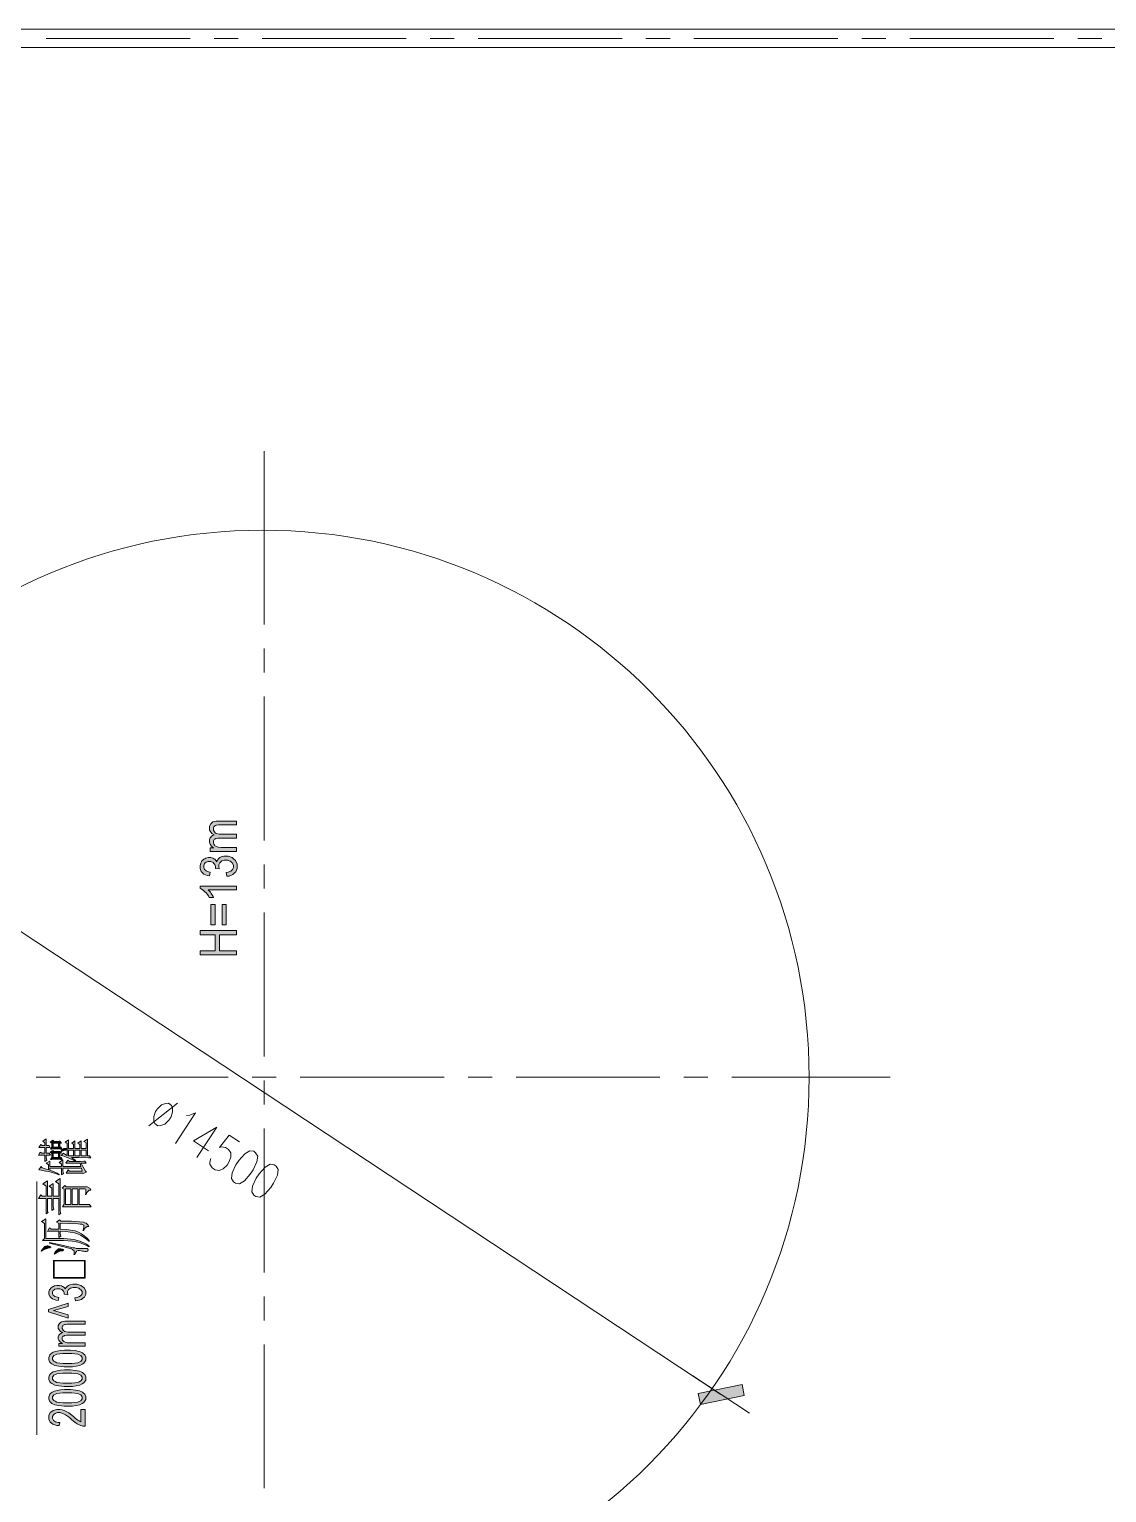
# Model space of a CAD drawing. Header units: millimetres. Extents: x 568 to 57335, y 85 to 28579.
# Drawn here: x 56309 to 56451.5, y 28049.7 to 28243.4 of the extents above; entities that cross this region are included whole.
import ezdxf

# ---------------------------------------------------------------- set-up
doc = ezdxf.new("R2010")
doc.units = ezdxf.units.MM

msp = doc.modelspace()

# ---------------------------------------------------------------- hatches: boundary and pattern name
h = msp.add_hatch(color=0)
h.dxf.hatch_style = 2
h.paths.add_polyline_path([(56336.38, 28134.61), (56332.9, 28134.61), (56332.9, 28135.06), (56333.38, 28135.06), (56333.25, 28135.13), (56333.05, 28135.31), (56332.97, 28135.43), (56332.9, 28135.54), (56332.82, 28135.81), (56332.82, 28135.95), (56332.82, 28136.12), (56332.9, 28136.38), (56332.98, 28136.49), (56333.06, 28136.6), (56333.28, 28136.74), (56333.43, 28136.79), (56333.12, 28136.96), (56332.82, 28137.42), (56332.82, 28137.7), (56332.82, 28137.92), (56332.96, 28138.26), (56333.1, 28138.38), (56333.25, 28138.5), (56333.69, 28138.62), (56333.99, 28138.62), (56336.38, 28138.62), (56336.38, 28138.12), (56334.18, 28138.12), (56334.01, 28138.12), (56333.75, 28138.09), (56333.67, 28138.06), (56333.59, 28138.04), (56333.47, 28137.95), (56333.42, 28137.89), (56333.37, 28137.83), (56333.33, 28137.68), (56333.33, 28137.58), (56333.33, 28137.43), (56333.45, 28137.17), (56333.57, 28137.07), (56333.69, 28136.97), (56334.08, 28136.86), (56334.35, 28136.86), (56336.38, 28136.86), (56336.38, 28136.36), (56334.11, 28136.36), (56333.91, 28136.36), (56333.63, 28136.3), (56333.53, 28136.24), (56333.43, 28136.18), (56333.33, 28135.98), (56333.33, 28135.84), (56333.33, 28135.74), (56333.39, 28135.54), (56333.46, 28135.45), (56333.53, 28135.36), (56333.72, 28135.23), (56333.84, 28135.19), (56333.97, 28135.15), (56334.33, 28135.11), (56334.57, 28135.11), (56336.38, 28135.11)])
h = msp.add_hatch(color=0)
h.dxf.hatch_style = 2
h.paths.add_polyline_path([(56335.1, 28131.31), (56335.02, 28131.81), (56335.27, 28131.86), (56335.64, 28132), (56335.74, 28132.11), (56335.86, 28132.21), (56335.97, 28132.46), (56335.97, 28132.61), (56335.97, 28132.78), (56335.82, 28133.09), (56335.68, 28133.21), (56335.53, 28133.33), (56335.18, 28133.44), (56334.96, 28133.44), (56334.76, 28133.44), (56334.43, 28133.34), (56334.29, 28133.22), (56334.16, 28133.11), (56334.04, 28132.82), (56334.04, 28132.65), (56334.04, 28132.58), (56334.07, 28132.4), (56334.1, 28132.3), (56333.58, 28132.35), (56333.59, 28132.38), (56333.59, 28132.42), (56333.59, 28132.59), (56333.49, 28132.88), (56333.39, 28133.01), (56333.29, 28133.13), (56332.99, 28133.26), (56332.79, 28133.26), (56332.63, 28133.26), (56332.36, 28133.17), (56332.25, 28133.08), (56332.14, 28132.99), (56332.04, 28132.74), (56332.04, 28132.59), (56332.04, 28132.45), (56332.15, 28132.21), (56332.26, 28132.11), (56332.36, 28132.02), (56332.69, 28131.89), (56332.9, 28131.86), (56332.8, 28131.36), (56332.5, 28131.41), (56332.04, 28131.61), (56331.88, 28131.77), (56331.72, 28131.94), (56331.56, 28132.34), (56331.56, 28132.59), (56331.56, 28132.75), (56331.64, 28133.06), (56331.73, 28133.2), (56331.81, 28133.34), (56332.04, 28133.56), (56332.18, 28133.63), (56332.33, 28133.7), (56332.64, 28133.78), (56332.8, 28133.78), (56332.96, 28133.78), (56333.24, 28133.71), (56333.37, 28133.63), (56333.5, 28133.57), (56333.69, 28133.35), (56333.77, 28133.22), (56333.82, 28133.4), (56334.03, 28133.68), (56334.18, 28133.78), (56334.33, 28133.88), (56334.72, 28133.98), (56334.95, 28133.98), (56335.27, 28133.98), (56335.8, 28133.79), (56336.02, 28133.59), (56336.24, 28133.39), (56336.46, 28132.9), (56336.46, 28132.61), (56336.46, 28132.33), (56336.27, 28131.89), (56336.08, 28131.71), (56335.89, 28131.54), (56335.4, 28131.33)])
h = msp.add_hatch(color=0)
h.dxf.hatch_style = 2
h.paths.add_polyline_path([(56336.38, 28130.02), (56336.38, 28129.52), (56332.62, 28129.52), (56332.72, 28129.43), (56332.93, 28129.2), (56333.03, 28129.05), (56333.12, 28128.9), (56333.28, 28128.64), (56333.33, 28128.52), (56332.76, 28128.52), (56332.65, 28128.73), (56332.36, 28129.1), (56332.2, 28129.26), (56332.03, 28129.42), (56331.71, 28129.64), (56331.56, 28129.7), (56331.56, 28130.02)])
h = msp.add_hatch(color=0)
h.dxf.hatch_style = 2
h.paths.add_polyline_path([(56333.56, 28127.59), (56333.56, 28124.9), (56333, 28124.9), (56333, 28127.59)])
h = msp.add_hatch(color=0)
h.dxf.hatch_style = 2
h.paths.add_polyline_path([(56335.01, 28127.59), (56335.01, 28124.9), (56334.46, 28124.9), (56334.46, 28127.59)])
h = msp.add_hatch(color=0)
h.dxf.hatch_style = 2
h.paths.add_polyline_path([(56336.38, 28120.92), (56331.57, 28120.92), (56331.57, 28121.46), (56333.55, 28121.46), (56333.55, 28123.58), (56331.57, 28123.58), (56331.57, 28124.12), (56336.38, 28124.12), (56336.38, 28123.58), (56334.11, 28123.58), (56334.11, 28121.46), (56336.38, 28121.46)])
h = msp.add_hatch(color=0)
h.dxf.hatch_style = 2
h.paths.add_polyline_path([(56311.03, 28095.43), (56310.78, 28095.43), (56310.38, 28095.43), (56310.21, 28095.41), (56310.48, 28095.82), (56310.68, 28095.68), (56311.03, 28095.68), (56311.03, 28096.05), (56310.73, 28096.25), (56311.21, 28096.56), (56311.21, 28095.68), (56311.28, 28095.68), (56311.47, 28095.69), (56311.58, 28095.7), (56311.73, 28095.43), (56311.21, 28095.43), (56311.21, 28094.67), (56311.58, 28094.67), (56311.76, 28094.41), (56311.58, 28094.42), (56311.31, 28094.43), (56311.21, 28094.43), (56311.21, 28094.25), (56311.21, 28094.11), (56311.25, 28093.87), (56311.3, 28093.75), (56311.03, 28093.57), (56311.03, 28094.43), (56310.74, 28094.43), (56310.32, 28094.42), (56310.19, 28094.41), (56310.41, 28094.82), (56310.62, 28094.67), (56311.03, 28094.67)])
h = msp.add_hatch(color=0)
h.paths.add_polyline_path([(56313.29, 28095.21), (56313.09, 28095.22), (56312.71, 28095.23), (56312.52, 28095.23), (56312.33, 28095.23), (56311.95, 28095.22), (56311.76, 28095.21), (56311.96, 28095.46), (56311.96, 28096.01), (56311.73, 28096.15), (56312.06, 28096.4), (56312.23, 28096.23), (56312.53, 28096.23), (56312.93, 28096.25), (56313.02, 28096.25), (56313.2, 28096.01), (56312.99, 28096.01), (56312.99, 28095.46), (56313.17, 28095.46)])
h.paths.add_polyline_path([(56312.14, 28095.46), (56312.82, 28095.46), (56312.82, 28096.01), (56312.14, 28096.01)])
h = msp.add_hatch(color=0)
h.paths.add_polyline_path([(56314.54, 28094.08), (56314.7, 28093.98), (56315, 28093.78), (56315.13, 28093.67), (56315.04, 28093.63), (56314.81, 28093.76), (56314.33, 28093.98), (56314.09, 28094.07), (56313.85, 28094.16), (56313.39, 28094.3), (56313.17, 28094.35), (56313.49, 28094.67), (56313.55, 28094.61), (56313.67, 28094.52), (56313.73, 28094.48), (56313.8, 28094.45), (56313.92, 28094.38), (56313.99, 28094.35), (56313.99, 28095.94), (56313.7, 28096.15), (56314.16, 28096.46), (56314.16, 28095.31), (56314.83, 28095.31), (56314.83, 28095.82), (56314.57, 28096.01), (56315, 28096.29), (56315, 28095.31), (56315.65, 28095.31), (56315.65, 28095.82), (56315.39, 28096.01), (56315.82, 28096.29), (56315.82, 28095.31), (56316.47, 28095.31), (56316.47, 28096.03), (56316.18, 28096.23), (56316.64, 28096.54), (56316.64, 28094.33), (56316.94, 28094.33), (56317.12, 28094.07), (56316.8, 28094.07), (56315.52, 28094.08)])
h.paths.add_polyline_path([(56314.16, 28094.33), (56314.83, 28094.33), (56314.83, 28095.07), (56314.16, 28095.07)])
h.paths.add_polyline_path([(56315, 28094.33), (56315.65, 28094.33), (56315.65, 28095.07), (56315, 28095.07)])
h.paths.add_polyline_path([(56315.82, 28094.33), (56316.47, 28094.33), (56316.47, 28095.07), (56315.82, 28095.07)])
h = msp.add_hatch(color=0)
h.paths.add_polyline_path([(56313.31, 28093.84), (56313.1, 28093.85), (56312.71, 28093.86), (56312.52, 28093.86), (56312.33, 28093.86), (56311.95, 28093.85), (56311.76, 28093.84), (56311.96, 28094.08), (56311.96, 28094.64), (56311.73, 28094.8), (56312.06, 28095.02), (56312.2, 28094.88), (56312.52, 28094.88), (56312.94, 28094.89), (56313.05, 28094.9), (56313.2, 28094.66), (56312.99, 28094.66), (56312.99, 28094.08), (56313.23, 28094.08)])
h.paths.add_polyline_path([(56312.14, 28094.08), (56312.82, 28094.08), (56312.82, 28094.66), (56312.14, 28094.66)])
h = msp.add_hatch(color=0)
h.dxf.hatch_style = 2
h.paths.add_polyline_path([(56313.17, 28094.92), (56313.27, 28095.05), (56313.43, 28095.21), (56313.49, 28095.24), (56313.55, 28095.27), (56313.67, 28095.3), (56313.72, 28095.3), (56313.78, 28095.3), (56313.87, 28095.27), (56313.9, 28095.24), (56313.92, 28095.21), (56313.96, 28095.17), (56313.96, 28095.14), (56313.96, 28095.11), (56313.84, 28095.08), (56313.72, 28095.07), (56313.58, 28095.04), (56313.31, 28094.94), (56313.2, 28094.88)])
h = msp.add_hatch(color=0)
h.dxf.hatch_style = 2
h.paths.add_polyline_path([(56315.68, 28093.34), (56313.81, 28093.34), (56314.07, 28093.73), (56314.3, 28093.59), (56314.54, 28093.59), (56315.09, 28093.59), (56315.41, 28093.59), (56315.74, 28093.59), (56316.19, 28093.6), (56316.33, 28093.61), (56316.5, 28093.34), (56315.82, 28093.34), (56316.03, 28092.89), (56316.38, 28092.28), (56316.53, 28092.14), (56316.09, 28091.98), (56316.03, 28092.01), (56315.87, 28092.04), (56315.77, 28092.04), (56315.06, 28092.04), (56314.1, 28092.02), (56313.83, 28092.01), (56314.1, 28092.45), (56314.27, 28092.3), (56315.97, 28092.3), (56315.85, 28092.69), (56313.4, 28092.69), (56313.4, 28092.49), (56313.4, 28092.36), (56313.44, 28092.11), (56313.48, 28091.99), (56313.23, 28091.81), (56313.23, 28092.69), (56311.68, 28092.69), (56311.68, 28092.42), (56312.03, 28092.3), (56312.66, 28092.01), (56312.93, 28091.85), (56312.88, 28091.79), (56312.54, 28091.93), (56311.86, 28092.15), (56311.52, 28092.23), (56311.17, 28092.31), (56310.52, 28092.42), (56310.21, 28092.45), (56310.54, 28092.9), (56310.68, 28092.73), (56310.92, 28092.66), (56311.33, 28092.52), (56311.5, 28092.46), (56311.5, 28093.12), (56311.21, 28093.33), (56311.68, 28093.63), (56311.68, 28092.93), (56313.23, 28092.93), (56313.23, 28093.22), (56312.9, 28093.45), (56313.4, 28093.78), (56313.4, 28092.93), (56315.79, 28092.93)])
h = msp.add_hatch(color=0)
h.dxf.hatch_style = 2
h.paths.add_polyline_path([(56310.19, 28088.66), (56310.48, 28089.15), (56310.68, 28088.97), (56311.18, 28088.97), (56311.18, 28090.3), (56310.74, 28090.6), (56311.36, 28091.01), (56311.36, 28088.97), (56311.93, 28088.97), (56311.93, 28090.05), (56311.58, 28090.31), (56312.11, 28090.66), (56312.11, 28088.97), (56312.88, 28088.97), (56312.88, 28090.6), (56312.44, 28090.91), (56313.05, 28091.32), (56313.05, 28087.18), (56313.05, 28087.05), (56313.09, 28086.8), (56313.13, 28086.7), (56312.88, 28086.51), (56312.88, 28088.68), (56312.11, 28088.68), (56312.11, 28087.76), (56312.11, 28087.62), (56312.15, 28087.38), (56312.2, 28087.27), (56311.93, 28087.08), (56311.93, 28088.68), (56311.36, 28088.68), (56311.36, 28087.3), (56311.36, 28087.17), (56311.39, 28086.93), (56311.44, 28086.82), (56311.18, 28086.63), (56311.18, 28088.68), (56310.92, 28088.68), (56310.41, 28088.67)])
h = msp.add_hatch(color=0)
h.paths.add_polyline_path([(56313.35, 28087.57), (56313.58, 28087.92), (56313.58, 28089.91), (56313.32, 28090.05), (56313.67, 28090.38), (56313.84, 28090.24), (56316.33, 28090.24), (56316.62, 28090.24), (56317, 28090.02), (56317.09, 28089.78), (56316.88, 28089.78), (56316.59, 28089.48), (56316.5, 28089.19), (56316.39, 28089.19), (56316.42, 28089.48), (56316.44, 28089.83), (56316.43, 28089.86), (56316.42, 28089.91), (56316.33, 28089.95), (56316.24, 28089.95), (56315.57, 28089.95), (56315.57, 28087.88), (56316.94, 28087.88), (56317.15, 28087.57), (56316.83, 28087.58), (56315.87, 28087.59), (56315.23, 28087.59), (56314.59, 28087.59), (56313.65, 28087.58)])
h.paths.add_polyline_path([(56314.63, 28087.88), (56315.39, 28087.88), (56315.39, 28089.95), (56314.63, 28089.95)])
h.paths.add_polyline_path([(56313.75, 28087.88), (56314.46, 28087.88), (56314.46, 28089.95), (56313.75, 28089.95)])
h = msp.add_hatch(color=0)
h.dxf.hatch_style = 2
h.paths.add_polyline_path([(56310.71, 28083.11), (56310.97, 28083.4), (56310.97, 28085.38), (56310.59, 28085.65), (56311.14, 28086), (56311.14, 28083.4), (56311.88, 28083.4), (56313.08, 28083.38), (56313.55, 28083.37), (56314.02, 28083.35), (56314.89, 28083.23), (56315.3, 28083.13), (56315.71, 28083.03), (56316.52, 28082.63), (56316.91, 28082.34), (56316.83, 28082.27), (56316.44, 28082.51), (56315.6, 28082.84), (56315.14, 28082.93), (56314.68, 28083.02), (56313.47, 28083.12), (56312.72, 28083.12), (56311.96, 28083.13), (56310.95, 28083.12)])
h = msp.add_hatch(color=0)
h.dxf.hatch_style = 2
h.paths.add_polyline_path([(56312.88, 28083.52), (56312.88, 28084.34), (56312.29, 28084.35), (56311.53, 28084.34), (56311.35, 28084.32), (56311.65, 28084.79), (56311.85, 28084.62), (56312.88, 28084.61), (56312.88, 28085.38), (56312.58, 28085.53), (56312.96, 28085.85), (56313.13, 28085.69), (56314.53, 28085.66), (56316.11, 28085.55), (56316.3, 28085.47), (56316.49, 28085.4), (56316.75, 28085.16), (56316.83, 28084.99), (56316.61, 28084.99), (56316.28, 28084.7), (56316.18, 28084.42), (56316.06, 28084.42), (56316.11, 28084.64), (56316.16, 28084.95), (56316.17, 28085.05), (56316.17, 28085.14), (56315.93, 28085.27), (56315.68, 28085.3), (56315.44, 28085.33), (56314.11, 28085.39), (56313.05, 28085.43), (56313.05, 28084.61), (56313.84, 28084.59), (56315.05, 28084.39), (56315.46, 28084.2), (56315.88, 28084), (56316.61, 28083.43), (56316.91, 28083.05), (56316.83, 28083.01), (56316.49, 28083.34), (56315.74, 28083.82), (56315.33, 28083.99), (56314.92, 28084.15), (56313.78, 28084.33), (56313.05, 28084.34), (56313.05, 28084.2), (56313.05, 28084.06), (56313.09, 28083.82), (56313.13, 28083.7)])
h = msp.add_hatch(color=0)
h.dxf.hatch_style = 2
h.paths.add_polyline_path([(56311.65, 28082.87), (56313.1, 28082.54), (56314.75, 28082.17), (56314.97, 28082.13), (56315.18, 28082.08), (56315.66, 28082.05), (56315.92, 28082.05), (56316.18, 28082.05), (56316.52, 28082.04), (56316.61, 28082.04), (56316.68, 28082.03), (56316.77, 28081.99), (56316.77, 28081.94), (56316.77, 28081.91), (56316.73, 28081.83), (56316.69, 28081.77), (56316.65, 28081.71), (56316.52, 28081.66), (56316.42, 28081.66), (56316.33, 28081.66), (56316.11, 28081.69), (56315.98, 28081.72), (56315.83, 28081.75), (56315.61, 28081.78), (56315.54, 28081.78), (56315.44, 28081.78), (56315.27, 28081.73), (56315.22, 28081.67), (56315.16, 28081.63), (56315.04, 28081.42), (56314.98, 28081.27), (56314.87, 28081.27), (56314.89, 28081.46), (56314.91, 28081.69), (56314.9, 28081.73), (56314.9, 28081.77), (56314.78, 28081.86), (56314.66, 28081.93), (56314.54, 28082), (56313.02, 28082.43), (56311.62, 28082.78)])
h = msp.add_hatch(color=0)
h.dxf.hatch_style = 2
h.paths.add_polyline_path([(56310.54, 28081.76), (56310.73, 28082.02), (56311.01, 28082.32), (56311.11, 28082.35), (56311.2, 28082.38), (56311.33, 28082.41), (56311.35, 28082.41), (56311.43, 28082.41), (56311.57, 28082.38), (56311.65, 28082.34), (56311.72, 28082.3), (56311.79, 28082.26), (56311.79, 28082.22), (56311.66, 28082.16), (56311.53, 28082.13), (56311.33, 28082.08), (56310.86, 28081.87), (56310.59, 28081.72)])
h = msp.add_hatch(color=0)
h.dxf.hatch_style = 2
h.paths.add_polyline_path([(56312.23, 28081.37), (56312.47, 28081.69), (56312.84, 28082.01), (56312.98, 28082.02), (56313.12, 28082.02), (56313.32, 28081.99), (56313.37, 28081.96), (56313.43, 28081.92), (56313.49, 28081.87), (56313.49, 28081.83), (56313.34, 28081.77), (56313.2, 28081.74), (56313.01, 28081.69), (56312.55, 28081.48), (56312.29, 28081.33)])
h = msp.add_hatch(color=0)
h.paths.add_polyline_path([(56316.36, 28078.13), (56312.16, 28078.13), (56312.16, 28080.47), (56316.36, 28080.47)])
h.paths.add_polyline_path([(56316.25, 28078.21), (56316.25, 28080.41), (56312.27, 28080.41), (56312.27, 28078.21)])
h = msp.add_hatch(color=0)
h.dxf.hatch_style = 2
h.paths.add_polyline_path([(56315.08, 28075.14), (56315, 28075.55), (56315.25, 28075.59), (56315.62, 28075.71), (56315.73, 28075.79), (56315.84, 28075.88), (56315.95, 28076.08), (56315.95, 28076.2), (56315.95, 28076.36), (56315.8, 28076.6), (56315.66, 28076.7), (56315.51, 28076.8), (56315.16, 28076.9), (56314.94, 28076.9), (56314.75, 28076.9), (56314.41, 28076.8), (56314.27, 28076.71), (56314.15, 28076.62), (56314.02, 28076.39), (56314.02, 28076.24), (56314.02, 28076.18), (56314.05, 28076.04), (56314.08, 28075.95), (56313.56, 28076), (56313.57, 28076.05), (56313.57, 28076.2), (56313.47, 28076.43), (56313.37, 28076.54), (56313.27, 28076.64), (56312.98, 28076.74), (56312.77, 28076.74), (56312.61, 28076.74), (56312.34, 28076.67), (56312.23, 28076.59), (56312.12, 28076.52), (56312.02, 28076.32), (56312.02, 28076.2), (56312.02, 28076.07), (56312.13, 28075.88), (56312.24, 28075.79), (56312.34, 28075.72), (56312.67, 28075.61), (56312.88, 28075.59), (56312.78, 28075.18), (56312.48, 28075.22), (56312.03, 28075.39), (56311.86, 28075.52), (56311.7, 28075.66), (56311.54, 28075.99), (56311.54, 28076.19), (56311.54, 28076.33), (56311.62, 28076.58), (56311.71, 28076.69), (56311.79, 28076.81), (56312.02, 28076.99), (56312.16, 28077.05), (56312.31, 28077.11), (56312.62, 28077.17), (56312.79, 28077.17), (56312.94, 28077.17), (56313.22, 28077.11), (56313.35, 28077.05), (56313.48, 28076.99), (56313.67, 28076.82), (56313.75, 28076.71), (56313.8, 28076.86), (56314.01, 28077.09), (56314.16, 28077.17), (56314.31, 28077.25), (56314.7, 28077.34), (56314.94, 28077.34), (56315.25, 28077.34), (56315.78, 28077.18), (56316, 28077.02), (56316.22, 28076.86), (56316.44, 28076.45), (56316.44, 28076.2), (56316.44, 28075.98), (56316.25, 28075.62), (56316.06, 28075.47), (56315.87, 28075.32), (56315.38, 28075.16)])
h = msp.add_hatch(color=0)
h.dxf.hatch_style = 2
h.paths.add_polyline_path([(56314.1, 28073.29), (56314.1, 28072.86), (56311.48, 28073.67), (56311.48, 28074.01), (56314.1, 28074.82), (56314.1, 28074.4), (56312.15, 28073.84)])
h = msp.add_hatch(color=0)
h.dxf.hatch_style = 2
h.paths.add_polyline_path([(56316.36, 28069.14), (56312.88, 28069.14), (56312.88, 28069.51), (56313.36, 28069.51), (56313.23, 28069.57), (56313.03, 28069.72), (56312.95, 28069.81), (56312.88, 28069.91), (56312.8, 28070.13), (56312.8, 28070.25), (56312.8, 28070.38), (56312.88, 28070.6), (56312.96, 28070.69), (56313.04, 28070.78), (56313.26, 28070.9), (56313.41, 28070.93), (56313.1, 28071.08), (56312.8, 28071.46), (56312.8, 28071.69), (56312.8, 28071.87), (56312.94, 28072.15), (56313.08, 28072.25), (56313.23, 28072.34), (56313.67, 28072.44), (56313.97, 28072.44), (56316.36, 28072.44), (56316.36, 28072.03), (56314.16, 28072.03), (56313.99, 28072.03), (56313.73, 28072.01), (56313.65, 28071.99), (56313.58, 28071.96), (56313.45, 28071.9), (56313.4, 28071.84), (56313.36, 28071.79), (56313.31, 28071.67), (56313.31, 28071.59), (56313.31, 28071.46), (56313.43, 28071.25), (56313.55, 28071.17), (56313.67, 28071.08), (56314.06, 28071), (56314.34, 28071), (56316.36, 28071), (56316.36, 28070.59), (56314.09, 28070.59), (56313.89, 28070.59), (56313.61, 28070.54), (56313.51, 28070.48), (56313.41, 28070.44), (56313.31, 28070.27), (56313.31, 28070.16), (56313.31, 28070.07), (56313.37, 28069.91), (56313.44, 28069.84), (56313.51, 28069.76), (56313.7, 28069.65), (56313.82, 28069.62), (56313.95, 28069.59), (56314.31, 28069.56), (56314.55, 28069.56), (56316.36, 28069.56)])
h = msp.add_hatch(color=0)
h.paths.add_polyline_path([(56313.99, 28066.42), (56313.56, 28066.42), (56312.88, 28066.48), (56312.62, 28066.54), (56312.36, 28066.6), (56311.96, 28066.78), (56311.82, 28066.9), (56311.68, 28067.03), (56311.54, 28067.33), (56311.54, 28067.51), (56311.54, 28067.65), (56311.62, 28067.88), (56311.69, 28067.99), (56311.77, 28068.09), (56312, 28068.26), (56312.14, 28068.33), (56312.28, 28068.39), (56312.64, 28068.49), (56312.85, 28068.53), (56313.07, 28068.57), (56313.63, 28068.61), (56313.99, 28068.61), (56314.41, 28068.61), (56315.09, 28068.55), (56315.35, 28068.48), (56315.61, 28068.42), (56316.01, 28068.24), (56316.15, 28068.12), (56316.3, 28068.01), (56316.44, 28067.69), (56316.44, 28067.51), (56316.44, 28067.27), (56316.19, 28066.89), (56315.94, 28066.75), (56315.64, 28066.59), (56314.66, 28066.42)])
h.paths.add_polyline_path([(56313.99, 28066.84), (56314.58, 28066.84), (56315.37, 28066.94), (56315.56, 28067.03), (56315.76, 28067.13), (56315.95, 28067.38), (56315.95, 28067.51), (56315.95, 28067.66), (56315.76, 28067.89), (56315.56, 28067.99), (56315.37, 28068.09), (56314.58, 28068.18), (56313.99, 28068.18), (56313.39, 28068.18), (56312.61, 28068.09), (56312.41, 28067.99), (56312.22, 28067.89), (56312.03, 28067.66), (56312.03, 28067.51), (56312.03, 28067.37), (56312.2, 28067.14), (56312.37, 28067.06), (56312.59, 28066.95), (56313.4, 28066.84)])
h = msp.add_hatch(color=0)
h.paths.add_polyline_path([(56313.99, 28063.81), (56313.56, 28063.81), (56312.88, 28063.87), (56312.62, 28063.93), (56312.36, 28063.99), (56311.96, 28064.18), (56311.82, 28064.3), (56311.68, 28064.42), (56311.54, 28064.72), (56311.54, 28064.91), (56311.54, 28065.04), (56311.62, 28065.28), (56311.69, 28065.39), (56311.77, 28065.48), (56312, 28065.65), (56312.14, 28065.72), (56312.28, 28065.78), (56312.64, 28065.89), (56312.85, 28065.92), (56313.07, 28065.96), (56313.63, 28066), (56313.99, 28066), (56314.41, 28066), (56315.09, 28065.94), (56315.35, 28065.88), (56315.61, 28065.82), (56316.01, 28065.64), (56316.15, 28065.51), (56316.3, 28065.39), (56316.44, 28065.09), (56316.44, 28064.91), (56316.44, 28064.66), (56316.19, 28064.28), (56315.94, 28064.15), (56315.64, 28063.98), (56314.66, 28063.81)])
h.paths.add_polyline_path([(56313.99, 28064.24), (56314.58, 28064.24), (56315.37, 28064.34), (56315.56, 28064.43), (56315.76, 28064.53), (56315.95, 28064.76), (56315.95, 28064.91), (56315.95, 28065.05), (56315.76, 28065.29), (56315.56, 28065.39), (56315.37, 28065.48), (56314.58, 28065.57), (56313.99, 28065.57), (56313.39, 28065.57), (56312.61, 28065.48), (56312.41, 28065.39), (56312.22, 28065.29), (56312.03, 28065.04), (56312.03, 28064.9), (56312.03, 28064.76), (56312.2, 28064.53), (56312.37, 28064.45), (56312.59, 28064.34), (56313.4, 28064.24)])
h = msp.add_hatch(color=0)
h.paths.add_polyline_path([(56313.99, 28061.21), (56313.56, 28061.21), (56312.88, 28061.27), (56312.62, 28061.33), (56312.36, 28061.39), (56311.96, 28061.57), (56311.82, 28061.69), (56311.68, 28061.81), (56311.54, 28062.12), (56311.54, 28062.3), (56311.54, 28062.44), (56311.62, 28062.67), (56311.69, 28062.77), (56311.77, 28062.88), (56312, 28063.04), (56312.14, 28063.11), (56312.28, 28063.17), (56312.64, 28063.28), (56312.85, 28063.32), (56313.07, 28063.36), (56313.63, 28063.39), (56313.99, 28063.39), (56314.41, 28063.39), (56315.09, 28063.33), (56315.35, 28063.27), (56315.61, 28063.21), (56316.01, 28063.03), (56316.15, 28062.91), (56316.3, 28062.79), (56316.44, 28062.48), (56316.44, 28062.3), (56316.44, 28062.06), (56316.19, 28061.68), (56315.94, 28061.54), (56315.64, 28061.37), (56314.66, 28061.21)])
h.paths.add_polyline_path([(56313.99, 28061.63), (56314.58, 28061.63), (56315.37, 28061.72), (56315.56, 28061.82), (56315.76, 28061.92), (56315.95, 28062.16), (56315.95, 28062.3), (56315.95, 28062.44), (56315.76, 28062.68), (56315.56, 28062.78), (56315.37, 28062.87), (56314.58, 28062.97), (56313.99, 28062.97), (56313.39, 28062.97), (56312.61, 28062.87), (56312.41, 28062.78), (56312.22, 28062.68), (56312.03, 28062.44), (56312.03, 28062.29), (56312.03, 28062.16), (56312.2, 28061.93), (56312.37, 28061.84), (56312.59, 28061.74), (56313.4, 28061.63)])
h = msp.add_hatch(color=0)
h.dxf.hatch_style = 2
h.paths.add_polyline_path([(56397.75, 28061.42), (56397.45, 28062.89), (56403.27, 28064.08), (56403.57, 28062.6)])
h = msp.add_hatch(color=0)
h.dxf.hatch_style = 2
h.paths.add_polyline_path([(56315.79, 28060.77), (56316.36, 28060.77), (56316.36, 28058.55), (56316.25, 28058.55), (56316.04, 28058.57), (56315.95, 28058.59), (56315.79, 28058.64), (56315.47, 28058.78), (56315.31, 28058.87), (56315.15, 28058.96), (56314.79, 28059.23), (56314.58, 28059.41), (56314.26, 28059.68), (56313.75, 28060.04), (56313.57, 28060.14), (56313.38, 28060.24), (56313.02, 28060.34), (56312.85, 28060.34), (56312.68, 28060.34), (56312.38, 28060.25), (56312.27, 28060.16), (56312.15, 28060.07), (56312.03, 28059.85), (56312.03, 28059.7), (56312.03, 28059.56), (56312.15, 28059.31), (56312.28, 28059.23), (56312.41, 28059.14), (56312.76, 28059.05), (56312.98, 28059.05), (56312.92, 28058.62), (56312.59, 28058.65), (56312.07, 28058.81), (56311.89, 28058.95), (56311.71, 28059.09), (56311.54, 28059.47), (56311.54, 28059.71), (56311.54, 28059.95), (56311.73, 28060.34), (56311.92, 28060.48), (56312.11, 28060.62), (56312.59, 28060.76), (56312.87, 28060.76), (56313.01, 28060.76), (56313.29, 28060.72), (56313.44, 28060.67), (56313.58, 28060.64), (56313.86, 28060.5), (56314.02, 28060.4), (56314.18, 28060.31), (56314.6, 28059.99), (56314.87, 28059.77), (56315.09, 28059.58), (56315.39, 28059.35), (56315.47, 28059.29), (56315.55, 28059.24), (56315.71, 28059.16), (56315.79, 28059.12)])

# ---------------------------------------------------------------- linework, layer by layer
at = {"color": 0, "lineweight": 0}
for points in [[(56807.44, 28243.38), (56262.55, 28243.38)], [(56330.25, 28242.18), (56311.21, 28242.18)], [(56336.6, 28242.18), (56333.43, 28242.18)], [(56358.82, 28242.18), (56339.77, 28242.18)], [(56365.17, 28242.18), (56361.99, 28242.18)], [(56387.39, 28242.18), (56368.34, 28242.18)], [(56393.74, 28242.18), (56390.56, 28242.18)], [(56415.96, 28242.18), (56396.91, 28242.18)], [(56422.3, 28242.18), (56419.13, 28242.18)], [(56444.53, 28242.18), (56425.48, 28242.18)], [(56450.88, 28242.18), (56447.7, 28242.18)], [(56807.44, 28240.98), (56262.55, 28240.98)], [(56340.04, 28164.61), (56340.04, 28187.54)], [(56340.04, 28158.26), (56340.04, 28161.43)], [(56340.04, 28136.04), (56340.04, 28155.08)], [(56400.48, 28062.76), (56279.58, 28142.65)], [(56340.04, 28129.69), (56340.04, 28132.87)], [(56340.04, 28107.47), (56340.04, 28126.51)], [(56309.88, 28104.71), (56313.05, 28104.71)], [(56316.23, 28104.71), (56335.27, 28104.71)], [(56338.45, 28104.71), (56341.63, 28104.71)], [(56340.04, 28101.12), (56340.04, 28104.29)], [(56344.79, 28104.71), (56363.84, 28104.71)], [(56367.02, 28104.71), (56370.19, 28104.71)], [(56373.37, 28104.71), (56392.41, 28104.71)], [(56395.58, 28104.71), (56398.76, 28104.71)], [(56401.93, 28104.71), (56422.87, 28104.71)], [(56328.55, 28101.31), (56324.79, 28098.27)], [(56329.78, 28099.67), (56330.18, 28099.69), (56330.97, 28099.99), (56328.29, 28095.95)], [(56333.79, 28098.12), (56330.67, 28096.32), (56332.69, 28094.98)], [(56333.79, 28098.12), (56331.13, 28094.08)], [(56336.76, 28096.17), (56335.41, 28097.06), (56334.13, 28095.41), (56334.39, 28095.52), (56334.92, 28095.44), (56335.33, 28095.17), (56335.61, 28094.72), (56335.62, 28094.15), (56335.37, 28093.49), (56335.12, 28093.1), (56334.61, 28092.61), (56334.08, 28092.4), (56333.55, 28092.48), (56333.15, 28092.74), (56332.87, 28093.21), (56332.86, 28093.49), (56332.98, 28093.96)], [(56340.04, 28078.9), (56340.04, 28097.95)], [(56309.97, 28057.42), (56309.97, 28090.92)], [(56340.04, 28072.55), (56340.04, 28075.73)], [(56340.04, 28050.33), (56340.04, 28069.38)], [(56396.75, 28065.23), (56404.27, 28060.26)]]:
    msp.add_lwpolyline(points, dxfattribs=at)
for points in [[(56336.38, 28134.61), (56332.9, 28134.61), (56332.9, 28135.06), (56333.38, 28135.06), (56333.25, 28135.13), (56333.05, 28135.31), (56332.97, 28135.43), (56332.9, 28135.54), (56332.82, 28135.81), (56332.82, 28135.95), (56332.82, 28136.12), (56332.9, 28136.38), (56332.98, 28136.49), (56333.06, 28136.6), (56333.28, 28136.74), (56333.43, 28136.79), (56333.12, 28136.96), (56332.82, 28137.42), (56332.82, 28137.7), (56332.82, 28137.92), (56332.96, 28138.26), (56333.1, 28138.38), (56333.25, 28138.5), (56333.69, 28138.62), (56333.99, 28138.62), (56336.38, 28138.62), (56336.38, 28138.12), (56334.18, 28138.12), (56334.01, 28138.12), (56333.75, 28138.09), (56333.67, 28138.06), (56333.59, 28138.04), (56333.47, 28137.95), (56333.42, 28137.89), (56333.37, 28137.83), (56333.33, 28137.68), (56333.33, 28137.58), (56333.33, 28137.43), (56333.45, 28137.17), (56333.57, 28137.07), (56333.69, 28136.97), (56334.08, 28136.86), (56334.35, 28136.86), (56336.38, 28136.86), (56336.38, 28136.36), (56334.11, 28136.36), (56333.91, 28136.36), (56333.63, 28136.3), (56333.53, 28136.24), (56333.43, 28136.18), (56333.33, 28135.98), (56333.33, 28135.84), (56333.33, 28135.74), (56333.39, 28135.54), (56333.46, 28135.45), (56333.53, 28135.36), (56333.72, 28135.23), (56333.84, 28135.19), (56333.97, 28135.15), (56334.33, 28135.11), (56334.57, 28135.11), (56336.38, 28135.11)], [(56335.1, 28131.31), (56335.02, 28131.81), (56335.27, 28131.86), (56335.64, 28132), (56335.74, 28132.11), (56335.86, 28132.21), (56335.97, 28132.46), (56335.97, 28132.61), (56335.97, 28132.78), (56335.82, 28133.09), (56335.68, 28133.21), (56335.53, 28133.33), (56335.18, 28133.44), (56334.96, 28133.44), (56334.76, 28133.44), (56334.43, 28133.34), (56334.29, 28133.22), (56334.16, 28133.11), (56334.04, 28132.82), (56334.04, 28132.65), (56334.04, 28132.58), (56334.07, 28132.4), (56334.1, 28132.3), (56333.58, 28132.35), (56333.59, 28132.38), (56333.59, 28132.42), (56333.59, 28132.59), (56333.49, 28132.88), (56333.39, 28133.01), (56333.29, 28133.13), (56332.99, 28133.26), (56332.79, 28133.26), (56332.63, 28133.26), (56332.36, 28133.17), (56332.25, 28133.08), (56332.14, 28132.99), (56332.04, 28132.74), (56332.04, 28132.59), (56332.04, 28132.45), (56332.15, 28132.21), (56332.26, 28132.11), (56332.36, 28132.02), (56332.69, 28131.89), (56332.9, 28131.86), (56332.8, 28131.36), (56332.5, 28131.41), (56332.04, 28131.61), (56331.88, 28131.77), (56331.72, 28131.94), (56331.56, 28132.34), (56331.56, 28132.59), (56331.56, 28132.75), (56331.64, 28133.06), (56331.73, 28133.2), (56331.81, 28133.34), (56332.04, 28133.56), (56332.18, 28133.63), (56332.33, 28133.7), (56332.64, 28133.78), (56332.8, 28133.78), (56332.96, 28133.78), (56333.24, 28133.71), (56333.37, 28133.63), (56333.5, 28133.57), (56333.69, 28133.35), (56333.77, 28133.22), (56333.82, 28133.4), (56334.03, 28133.68), (56334.18, 28133.78), (56334.33, 28133.88), (56334.72, 28133.98), (56334.95, 28133.98), (56335.27, 28133.98), (56335.8, 28133.79), (56336.02, 28133.59), (56336.24, 28133.39), (56336.46, 28132.9), (56336.46, 28132.61), (56336.46, 28132.33), (56336.27, 28131.89), (56336.08, 28131.71), (56335.89, 28131.54), (56335.4, 28131.33)], [(56336.38, 28130.02), (56336.38, 28129.52), (56332.62, 28129.52), (56332.72, 28129.43), (56332.93, 28129.2), (56333.03, 28129.05), (56333.12, 28128.9), (56333.28, 28128.64), (56333.33, 28128.52), (56332.76, 28128.52), (56332.65, 28128.73), (56332.36, 28129.1), (56332.2, 28129.26), (56332.03, 28129.42), (56331.71, 28129.64), (56331.56, 28129.7), (56331.56, 28130.02)], [(56333.56, 28127.59), (56333.56, 28124.9), (56333, 28124.9), (56333, 28127.59)], [(56335.01, 28127.59), (56335.01, 28124.9), (56334.46, 28124.9), (56334.46, 28127.59)], [(56336.38, 28120.92), (56331.57, 28120.92), (56331.57, 28121.46), (56333.55, 28121.46), (56333.55, 28123.58), (56331.57, 28123.58), (56331.57, 28124.12), (56336.38, 28124.12), (56336.38, 28123.58), (56334.11, 28123.58), (56334.11, 28121.46), (56336.38, 28121.46)], [(56327.36, 28101.28), (56326.96, 28101.26), (56326.44, 28101.05), (56325.92, 28100.56), (56325.66, 28100.18), (56325.42, 28099.51), (56325.44, 28098.95), (56325.58, 28098.58), (56325.98, 28098.31), (56326.38, 28098.33), (56326.9, 28098.53), (56327.42, 28099.02), (56327.67, 28099.41), (56327.92, 28100.08), (56327.9, 28100.64), (56327.76, 28101)], [(56311.03, 28095.43), (56310.78, 28095.43), (56310.38, 28095.43), (56310.21, 28095.41), (56310.48, 28095.82), (56310.68, 28095.68), (56311.03, 28095.68), (56311.03, 28096.05), (56310.73, 28096.25), (56311.21, 28096.56), (56311.21, 28095.68), (56311.28, 28095.68), (56311.47, 28095.69), (56311.58, 28095.7), (56311.73, 28095.43), (56311.21, 28095.43), (56311.21, 28094.67), (56311.58, 28094.67), (56311.76, 28094.41), (56311.58, 28094.42), (56311.31, 28094.43), (56311.21, 28094.43), (56311.21, 28094.25), (56311.21, 28094.11), (56311.25, 28093.87), (56311.3, 28093.75), (56311.03, 28093.57), (56311.03, 28094.43), (56310.74, 28094.43), (56310.32, 28094.42), (56310.19, 28094.41), (56310.41, 28094.82), (56310.62, 28094.67), (56311.03, 28094.67)], [(56313.29, 28095.21), (56313.09, 28095.22), (56312.71, 28095.23), (56312.52, 28095.23), (56312.33, 28095.23), (56311.95, 28095.22), (56311.76, 28095.21), (56311.96, 28095.46), (56311.96, 28096.01), (56311.73, 28096.15), (56312.06, 28096.4), (56312.23, 28096.23), (56312.53, 28096.23), (56312.93, 28096.25), (56313.02, 28096.25), (56313.2, 28096.01), (56312.99, 28096.01), (56312.99, 28095.46), (56313.17, 28095.46)], [(56314.54, 28094.08), (56314.7, 28093.98), (56315, 28093.78), (56315.13, 28093.67), (56315.04, 28093.63), (56314.81, 28093.76), (56314.33, 28093.98), (56314.09, 28094.07), (56313.85, 28094.16), (56313.39, 28094.3), (56313.17, 28094.35), (56313.49, 28094.67), (56313.55, 28094.61), (56313.67, 28094.52), (56313.73, 28094.48), (56313.8, 28094.45), (56313.92, 28094.38), (56313.99, 28094.35), (56313.99, 28095.94), (56313.7, 28096.15), (56314.16, 28096.46), (56314.16, 28095.31), (56314.83, 28095.31), (56314.83, 28095.82), (56314.57, 28096.01), (56315, 28096.29), (56315, 28095.31), (56315.65, 28095.31), (56315.65, 28095.82), (56315.39, 28096.01), (56315.82, 28096.29), (56315.82, 28095.31), (56316.47, 28095.31), (56316.47, 28096.03), (56316.18, 28096.23), (56316.64, 28096.54), (56316.64, 28094.33), (56316.94, 28094.33), (56317.12, 28094.07), (56316.8, 28094.07), (56315.52, 28094.08)], [(56313.31, 28093.84), (56313.1, 28093.85), (56312.71, 28093.86), (56312.52, 28093.86), (56312.33, 28093.86), (56311.95, 28093.85), (56311.76, 28093.84), (56311.96, 28094.08), (56311.96, 28094.64), (56311.73, 28094.8), (56312.06, 28095.02), (56312.2, 28094.88), (56312.52, 28094.88), (56312.94, 28094.89), (56313.05, 28094.9), (56313.2, 28094.66), (56312.99, 28094.66), (56312.99, 28094.08), (56313.23, 28094.08)], [(56312.14, 28095.46), (56312.82, 28095.46), (56312.82, 28096.01), (56312.14, 28096.01)], [(56312.14, 28094.08), (56312.82, 28094.08), (56312.82, 28094.66), (56312.14, 28094.66)], [(56313.17, 28094.92), (56313.27, 28095.05), (56313.43, 28095.21), (56313.49, 28095.24), (56313.55, 28095.27), (56313.67, 28095.3), (56313.72, 28095.3), (56313.78, 28095.3), (56313.87, 28095.27), (56313.9, 28095.24), (56313.92, 28095.21), (56313.96, 28095.17), (56313.96, 28095.14), (56313.96, 28095.11), (56313.84, 28095.08), (56313.72, 28095.07), (56313.58, 28095.04), (56313.31, 28094.94), (56313.2, 28094.88)], [(56314.16, 28094.33), (56314.83, 28094.33), (56314.83, 28095.07), (56314.16, 28095.07)], [(56315, 28094.33), (56315.65, 28094.33), (56315.65, 28095.07), (56315, 28095.07)], [(56315.82, 28094.33), (56316.47, 28094.33), (56316.47, 28095.07), (56315.82, 28095.07)], [(56338.65, 28094.92), (56338.12, 28094.99), (56337.46, 28094.6), (56336.69, 28093.72), (56336.31, 28093.15), (56335.81, 28092.09), (56335.7, 28091.34), (56335.97, 28090.87), (56336.25, 28090.7), (56336.78, 28090.62), (56337.42, 28091.03), (56338.2, 28091.9), (56338.58, 28092.48), (56339.08, 28093.53), (56339.19, 28094.29), (56338.91, 28094.74)], [(56315.68, 28093.34), (56313.81, 28093.34), (56314.07, 28093.73), (56314.3, 28093.59), (56314.54, 28093.59), (56315.09, 28093.59), (56315.41, 28093.59), (56315.74, 28093.59), (56316.19, 28093.6), (56316.33, 28093.61), (56316.5, 28093.34), (56315.82, 28093.34), (56316.03, 28092.89), (56316.38, 28092.28), (56316.53, 28092.14), (56316.09, 28091.98), (56316.03, 28092.01), (56315.87, 28092.04), (56315.77, 28092.04), (56315.06, 28092.04), (56314.1, 28092.02), (56313.83, 28092.01), (56314.1, 28092.45), (56314.27, 28092.3), (56315.97, 28092.3), (56315.85, 28092.69), (56313.4, 28092.69), (56313.4, 28092.49), (56313.4, 28092.36), (56313.44, 28092.11), (56313.48, 28091.99), (56313.23, 28091.81), (56313.23, 28092.69), (56311.68, 28092.69), (56311.68, 28092.42), (56312.03, 28092.3), (56312.66, 28092.01), (56312.93, 28091.85), (56312.88, 28091.79), (56312.54, 28091.93), (56311.86, 28092.15), (56311.52, 28092.23), (56311.17, 28092.31), (56310.52, 28092.42), (56310.21, 28092.45), (56310.54, 28092.9), (56310.68, 28092.73), (56310.92, 28092.66), (56311.33, 28092.52), (56311.5, 28092.46), (56311.5, 28093.12), (56311.21, 28093.33), (56311.68, 28093.63), (56311.68, 28092.93), (56313.23, 28092.93), (56313.23, 28093.22), (56312.9, 28093.45), (56313.4, 28093.78), (56313.4, 28092.93), (56315.79, 28092.93)], [(56341.34, 28093.14), (56340.81, 28093.21), (56340.16, 28092.81), (56339.38, 28091.94), (56339, 28091.36), (56338.5, 28090.31), (56338.39, 28089.55), (56338.67, 28089.1), (56338.94, 28088.92), (56339.47, 28088.85), (56340.12, 28089.24), (56340.9, 28090.11), (56341.28, 28090.69), (56341.78, 28091.75), (56341.88, 28092.5), (56341.61, 28092.96)], [(56310.19, 28088.66), (56310.48, 28089.15), (56310.68, 28088.97), (56311.18, 28088.97), (56311.18, 28090.3), (56310.74, 28090.6), (56311.36, 28091.01), (56311.36, 28088.97), (56311.93, 28088.97), (56311.93, 28090.05), (56311.58, 28090.31), (56312.11, 28090.66), (56312.11, 28088.97), (56312.88, 28088.97), (56312.88, 28090.6), (56312.44, 28090.91), (56313.05, 28091.32), (56313.05, 28087.18), (56313.05, 28087.05), (56313.09, 28086.8), (56313.13, 28086.7), (56312.88, 28086.51), (56312.88, 28088.68), (56312.11, 28088.68), (56312.11, 28087.76), (56312.11, 28087.62), (56312.15, 28087.38), (56312.2, 28087.27), (56311.93, 28087.08), (56311.93, 28088.68), (56311.36, 28088.68), (56311.36, 28087.3), (56311.36, 28087.17), (56311.39, 28086.93), (56311.44, 28086.82), (56311.18, 28086.63), (56311.18, 28088.68), (56310.92, 28088.68), (56310.41, 28088.67)], [(56313.35, 28087.57), (56313.58, 28087.92), (56313.58, 28089.91), (56313.32, 28090.05), (56313.67, 28090.38), (56313.84, 28090.24), (56316.33, 28090.24), (56316.62, 28090.24), (56317, 28090.02), (56317.09, 28089.78), (56316.88, 28089.78), (56316.59, 28089.48), (56316.5, 28089.19), (56316.39, 28089.19), (56316.42, 28089.48), (56316.44, 28089.83), (56316.43, 28089.86), (56316.42, 28089.91), (56316.33, 28089.95), (56316.24, 28089.95), (56315.57, 28089.95), (56315.57, 28087.88), (56316.94, 28087.88), (56317.15, 28087.57), (56316.83, 28087.58), (56315.87, 28087.59), (56315.23, 28087.59), (56314.59, 28087.59), (56313.65, 28087.58)], [(56313.75, 28087.88), (56314.46, 28087.88), (56314.46, 28089.95), (56313.75, 28089.95)], [(56314.63, 28087.88), (56315.39, 28087.88), (56315.39, 28089.95), (56314.63, 28089.95)], [(56310.71, 28083.11), (56310.97, 28083.4), (56310.97, 28085.38), (56310.59, 28085.65), (56311.14, 28086), (56311.14, 28083.4), (56311.88, 28083.4), (56313.08, 28083.38), (56313.55, 28083.37), (56314.02, 28083.35), (56314.89, 28083.23), (56315.3, 28083.13), (56315.71, 28083.03), (56316.52, 28082.63), (56316.91, 28082.34), (56316.83, 28082.27), (56316.44, 28082.51), (56315.6, 28082.84), (56315.14, 28082.93), (56314.68, 28083.02), (56313.47, 28083.12), (56312.72, 28083.12), (56311.96, 28083.13), (56310.95, 28083.12)], [(56312.88, 28083.52), (56312.88, 28084.34), (56312.29, 28084.35), (56311.53, 28084.34), (56311.35, 28084.32), (56311.65, 28084.79), (56311.85, 28084.62), (56312.88, 28084.61), (56312.88, 28085.38), (56312.58, 28085.53), (56312.96, 28085.85), (56313.13, 28085.69), (56314.53, 28085.66), (56316.11, 28085.55), (56316.3, 28085.47), (56316.49, 28085.4), (56316.75, 28085.16), (56316.83, 28084.99), (56316.61, 28084.99), (56316.28, 28084.7), (56316.18, 28084.42), (56316.06, 28084.42), (56316.11, 28084.64), (56316.16, 28084.95), (56316.17, 28085.05), (56316.17, 28085.14), (56315.93, 28085.27), (56315.68, 28085.3), (56315.44, 28085.33), (56314.11, 28085.39), (56313.05, 28085.43), (56313.05, 28084.61), (56313.84, 28084.59), (56315.05, 28084.39), (56315.46, 28084.2), (56315.88, 28084), (56316.61, 28083.43), (56316.91, 28083.05), (56316.83, 28083.01), (56316.49, 28083.34), (56315.74, 28083.82), (56315.33, 28083.99), (56314.92, 28084.15), (56313.78, 28084.33), (56313.05, 28084.34), (56313.05, 28084.2), (56313.05, 28084.06), (56313.09, 28083.82), (56313.13, 28083.7)], [(56311.65, 28082.87), (56313.1, 28082.54), (56314.75, 28082.17), (56314.97, 28082.13), (56315.18, 28082.08), (56315.66, 28082.05), (56315.92, 28082.05), (56316.18, 28082.05), (56316.52, 28082.04), (56316.61, 28082.04), (56316.68, 28082.03), (56316.77, 28081.99), (56316.77, 28081.94), (56316.77, 28081.91), (56316.73, 28081.83), (56316.69, 28081.77), (56316.65, 28081.71), (56316.52, 28081.66), (56316.42, 28081.66), (56316.33, 28081.66), (56316.11, 28081.69), (56315.98, 28081.72), (56315.83, 28081.75), (56315.61, 28081.78), (56315.54, 28081.78), (56315.44, 28081.78), (56315.27, 28081.73), (56315.22, 28081.67), (56315.16, 28081.63), (56315.04, 28081.42), (56314.98, 28081.27), (56314.87, 28081.27), (56314.89, 28081.46), (56314.91, 28081.69), (56314.9, 28081.73), (56314.9, 28081.77), (56314.78, 28081.86), (56314.66, 28081.93), (56314.54, 28082), (56313.02, 28082.43), (56311.62, 28082.78)], [(56310.54, 28081.76), (56310.73, 28082.02), (56311.01, 28082.32), (56311.11, 28082.35), (56311.2, 28082.38), (56311.33, 28082.41), (56311.35, 28082.41), (56311.43, 28082.41), (56311.57, 28082.38), (56311.65, 28082.34), (56311.72, 28082.3), (56311.79, 28082.26), (56311.79, 28082.22), (56311.66, 28082.16), (56311.53, 28082.13), (56311.33, 28082.08), (56310.86, 28081.87), (56310.59, 28081.72)], [(56312.23, 28081.37), (56312.47, 28081.69), (56312.84, 28082.01), (56312.98, 28082.02), (56313.12, 28082.02), (56313.32, 28081.99), (56313.37, 28081.96), (56313.43, 28081.92), (56313.49, 28081.87), (56313.49, 28081.83), (56313.34, 28081.77), (56313.2, 28081.74), (56313.01, 28081.69), (56312.55, 28081.48), (56312.29, 28081.33)], [(56316.36, 28078.13), (56312.16, 28078.13), (56312.16, 28080.47), (56316.36, 28080.47)], [(56316.25, 28078.21), (56316.25, 28080.41), (56312.27, 28080.41), (56312.27, 28078.21)], [(56315.08, 28075.14), (56315, 28075.55), (56315.25, 28075.59), (56315.62, 28075.71), (56315.73, 28075.79), (56315.84, 28075.88), (56315.95, 28076.08), (56315.95, 28076.2), (56315.95, 28076.36), (56315.8, 28076.6), (56315.66, 28076.7), (56315.51, 28076.8), (56315.16, 28076.9), (56314.94, 28076.9), (56314.75, 28076.9), (56314.41, 28076.8), (56314.27, 28076.71), (56314.15, 28076.62), (56314.02, 28076.39), (56314.02, 28076.24), (56314.02, 28076.18), (56314.05, 28076.04), (56314.08, 28075.95), (56313.56, 28076), (56313.57, 28076.05), (56313.57, 28076.2), (56313.47, 28076.43), (56313.37, 28076.54), (56313.27, 28076.64), (56312.98, 28076.74), (56312.77, 28076.74), (56312.61, 28076.74), (56312.34, 28076.67), (56312.23, 28076.59), (56312.12, 28076.52), (56312.02, 28076.32), (56312.02, 28076.2), (56312.02, 28076.07), (56312.13, 28075.88), (56312.24, 28075.79), (56312.34, 28075.72), (56312.67, 28075.61), (56312.88, 28075.59), (56312.78, 28075.18), (56312.48, 28075.22), (56312.03, 28075.39), (56311.86, 28075.52), (56311.7, 28075.66), (56311.54, 28075.99), (56311.54, 28076.19), (56311.54, 28076.33), (56311.62, 28076.58), (56311.71, 28076.69), (56311.79, 28076.81), (56312.02, 28076.99), (56312.16, 28077.05), (56312.31, 28077.11), (56312.62, 28077.17), (56312.79, 28077.17), (56312.94, 28077.17), (56313.22, 28077.11), (56313.35, 28077.05), (56313.48, 28076.99), (56313.67, 28076.82), (56313.75, 28076.71), (56313.8, 28076.86), (56314.01, 28077.09), (56314.16, 28077.17), (56314.31, 28077.25), (56314.7, 28077.34), (56314.94, 28077.34), (56315.25, 28077.34), (56315.78, 28077.18), (56316, 28077.02), (56316.22, 28076.86), (56316.44, 28076.45), (56316.44, 28076.2), (56316.44, 28075.98), (56316.25, 28075.62), (56316.06, 28075.47), (56315.87, 28075.32), (56315.38, 28075.16)], [(56314.1, 28073.29), (56314.1, 28072.86), (56311.48, 28073.67), (56311.48, 28074.01), (56314.1, 28074.82), (56314.1, 28074.4), (56312.15, 28073.84)], [(56316.36, 28069.14), (56312.88, 28069.14), (56312.88, 28069.51), (56313.36, 28069.51), (56313.23, 28069.57), (56313.03, 28069.72), (56312.95, 28069.81), (56312.88, 28069.91), (56312.8, 28070.13), (56312.8, 28070.25), (56312.8, 28070.38), (56312.88, 28070.6), (56312.96, 28070.69), (56313.04, 28070.78), (56313.26, 28070.9), (56313.41, 28070.93), (56313.1, 28071.08), (56312.8, 28071.46), (56312.8, 28071.69), (56312.8, 28071.87), (56312.94, 28072.15), (56313.08, 28072.25), (56313.23, 28072.34), (56313.67, 28072.44), (56313.97, 28072.44), (56316.36, 28072.44), (56316.36, 28072.03), (56314.16, 28072.03), (56313.99, 28072.03), (56313.73, 28072.01), (56313.65, 28071.99), (56313.58, 28071.96), (56313.45, 28071.9), (56313.4, 28071.84), (56313.36, 28071.79), (56313.31, 28071.67), (56313.31, 28071.59), (56313.31, 28071.46), (56313.43, 28071.25), (56313.55, 28071.17), (56313.67, 28071.08), (56314.06, 28071), (56314.34, 28071), (56316.36, 28071), (56316.36, 28070.59), (56314.09, 28070.59), (56313.89, 28070.59), (56313.61, 28070.54), (56313.51, 28070.48), (56313.41, 28070.44), (56313.31, 28070.27), (56313.31, 28070.16), (56313.31, 28070.07), (56313.37, 28069.91), (56313.44, 28069.84), (56313.51, 28069.76), (56313.7, 28069.65), (56313.82, 28069.62), (56313.95, 28069.59), (56314.31, 28069.56), (56314.55, 28069.56), (56316.36, 28069.56)], [(56313.99, 28066.42), (56313.56, 28066.42), (56312.88, 28066.48), (56312.62, 28066.54), (56312.36, 28066.6), (56311.96, 28066.78), (56311.82, 28066.9), (56311.68, 28067.03), (56311.54, 28067.33), (56311.54, 28067.51), (56311.54, 28067.65), (56311.62, 28067.88), (56311.69, 28067.99), (56311.77, 28068.09), (56312, 28068.26), (56312.14, 28068.33), (56312.28, 28068.39), (56312.64, 28068.49), (56312.85, 28068.53), (56313.07, 28068.57), (56313.63, 28068.61), (56313.99, 28068.61), (56314.41, 28068.61), (56315.09, 28068.55), (56315.35, 28068.48), (56315.61, 28068.42), (56316.01, 28068.24), (56316.15, 28068.12), (56316.3, 28068.01), (56316.44, 28067.69), (56316.44, 28067.51), (56316.44, 28067.27), (56316.19, 28066.89), (56315.94, 28066.75), (56315.64, 28066.59), (56314.66, 28066.42)], [(56313.99, 28066.84), (56314.58, 28066.84), (56315.37, 28066.94), (56315.56, 28067.03), (56315.76, 28067.13), (56315.95, 28067.38), (56315.95, 28067.51), (56315.95, 28067.66), (56315.76, 28067.89), (56315.56, 28067.99), (56315.37, 28068.09), (56314.58, 28068.18), (56313.99, 28068.18), (56313.39, 28068.18), (56312.61, 28068.09), (56312.41, 28067.99), (56312.22, 28067.89), (56312.03, 28067.66), (56312.03, 28067.51), (56312.03, 28067.37), (56312.2, 28067.14), (56312.37, 28067.06), (56312.59, 28066.95), (56313.4, 28066.84)], [(56313.99, 28063.81), (56313.56, 28063.81), (56312.88, 28063.87), (56312.62, 28063.93), (56312.36, 28063.99), (56311.96, 28064.18), (56311.82, 28064.3), (56311.68, 28064.42), (56311.54, 28064.72), (56311.54, 28064.91), (56311.54, 28065.04), (56311.62, 28065.28), (56311.69, 28065.39), (56311.77, 28065.48), (56312, 28065.65), (56312.14, 28065.72), (56312.28, 28065.78), (56312.64, 28065.89), (56312.85, 28065.92), (56313.07, 28065.96), (56313.63, 28066), (56313.99, 28066), (56314.41, 28066), (56315.09, 28065.94), (56315.35, 28065.88), (56315.61, 28065.82), (56316.01, 28065.64), (56316.15, 28065.51), (56316.3, 28065.39), (56316.44, 28065.09), (56316.44, 28064.91), (56316.44, 28064.66), (56316.19, 28064.28), (56315.94, 28064.15), (56315.64, 28063.98), (56314.66, 28063.81)], [(56313.99, 28064.24), (56314.58, 28064.24), (56315.37, 28064.34), (56315.56, 28064.43), (56315.76, 28064.53), (56315.95, 28064.76), (56315.95, 28064.91), (56315.95, 28065.05), (56315.76, 28065.29), (56315.56, 28065.39), (56315.37, 28065.48), (56314.58, 28065.57), (56313.99, 28065.57), (56313.39, 28065.57), (56312.61, 28065.48), (56312.41, 28065.39), (56312.22, 28065.29), (56312.03, 28065.04), (56312.03, 28064.9), (56312.03, 28064.76), (56312.2, 28064.53), (56312.37, 28064.45), (56312.59, 28064.34), (56313.4, 28064.24)], [(56313.99, 28061.21), (56313.56, 28061.21), (56312.88, 28061.27), (56312.62, 28061.33), (56312.36, 28061.39), (56311.96, 28061.57), (56311.82, 28061.69), (56311.68, 28061.81), (56311.54, 28062.12), (56311.54, 28062.3), (56311.54, 28062.44), (56311.62, 28062.67), (56311.69, 28062.77), (56311.77, 28062.88), (56312, 28063.04), (56312.14, 28063.11), (56312.28, 28063.17), (56312.64, 28063.28), (56312.85, 28063.32), (56313.07, 28063.36), (56313.63, 28063.39), (56313.99, 28063.39), (56314.41, 28063.39), (56315.09, 28063.33), (56315.35, 28063.27), (56315.61, 28063.21), (56316.01, 28063.03), (56316.15, 28062.91), (56316.3, 28062.79), (56316.44, 28062.48), (56316.44, 28062.3), (56316.44, 28062.06), (56316.19, 28061.68), (56315.94, 28061.54), (56315.64, 28061.37), (56314.66, 28061.21)], [(56397.75, 28061.42), (56397.45, 28062.89), (56403.27, 28064.08), (56403.57, 28062.6)], [(56313.99, 28061.63), (56314.58, 28061.63), (56315.37, 28061.72), (56315.56, 28061.82), (56315.76, 28061.92), (56315.95, 28062.16), (56315.95, 28062.3), (56315.95, 28062.44), (56315.76, 28062.68), (56315.56, 28062.78), (56315.37, 28062.87), (56314.58, 28062.97), (56313.99, 28062.97), (56313.39, 28062.97), (56312.61, 28062.87), (56312.41, 28062.78), (56312.22, 28062.68), (56312.03, 28062.44), (56312.03, 28062.29), (56312.03, 28062.16), (56312.2, 28061.93), (56312.37, 28061.84), (56312.59, 28061.74), (56313.4, 28061.63)], [(56315.79, 28060.77), (56316.36, 28060.77), (56316.36, 28058.55), (56316.25, 28058.55), (56316.04, 28058.57), (56315.95, 28058.59), (56315.79, 28058.64), (56315.47, 28058.78), (56315.31, 28058.87), (56315.15, 28058.96), (56314.79, 28059.23), (56314.58, 28059.41), (56314.26, 28059.68), (56313.75, 28060.04), (56313.57, 28060.14), (56313.38, 28060.24), (56313.02, 28060.34), (56312.85, 28060.34), (56312.68, 28060.34), (56312.38, 28060.25), (56312.27, 28060.16), (56312.15, 28060.07), (56312.03, 28059.85), (56312.03, 28059.7), (56312.03, 28059.56), (56312.15, 28059.31), (56312.28, 28059.23), (56312.41, 28059.14), (56312.76, 28059.05), (56312.98, 28059.05), (56312.92, 28058.62), (56312.59, 28058.65), (56312.07, 28058.81), (56311.89, 28058.95), (56311.71, 28059.09), (56311.54, 28059.47), (56311.54, 28059.71), (56311.54, 28059.95), (56311.73, 28060.34), (56311.92, 28060.48), (56312.11, 28060.62), (56312.59, 28060.76), (56312.87, 28060.76), (56313.01, 28060.76), (56313.29, 28060.72), (56313.44, 28060.67), (56313.58, 28060.64), (56313.86, 28060.5), (56314.02, 28060.4), (56314.18, 28060.31), (56314.6, 28059.99), (56314.87, 28059.77), (56315.09, 28059.58), (56315.39, 28059.35), (56315.47, 28059.29), (56315.55, 28059.24), (56315.71, 28059.16), (56315.79, 28059.12)]]:
    msp.add_lwpolyline(points, close=True, dxfattribs=at)
msp.add_ellipse((56339.85, 28104.71), major_axis=(0, 72.39), ratio=0.998688, start_param=0, end_param=6.283185, dxfattribs=at)

doc.saveas('drawing.dxf')
